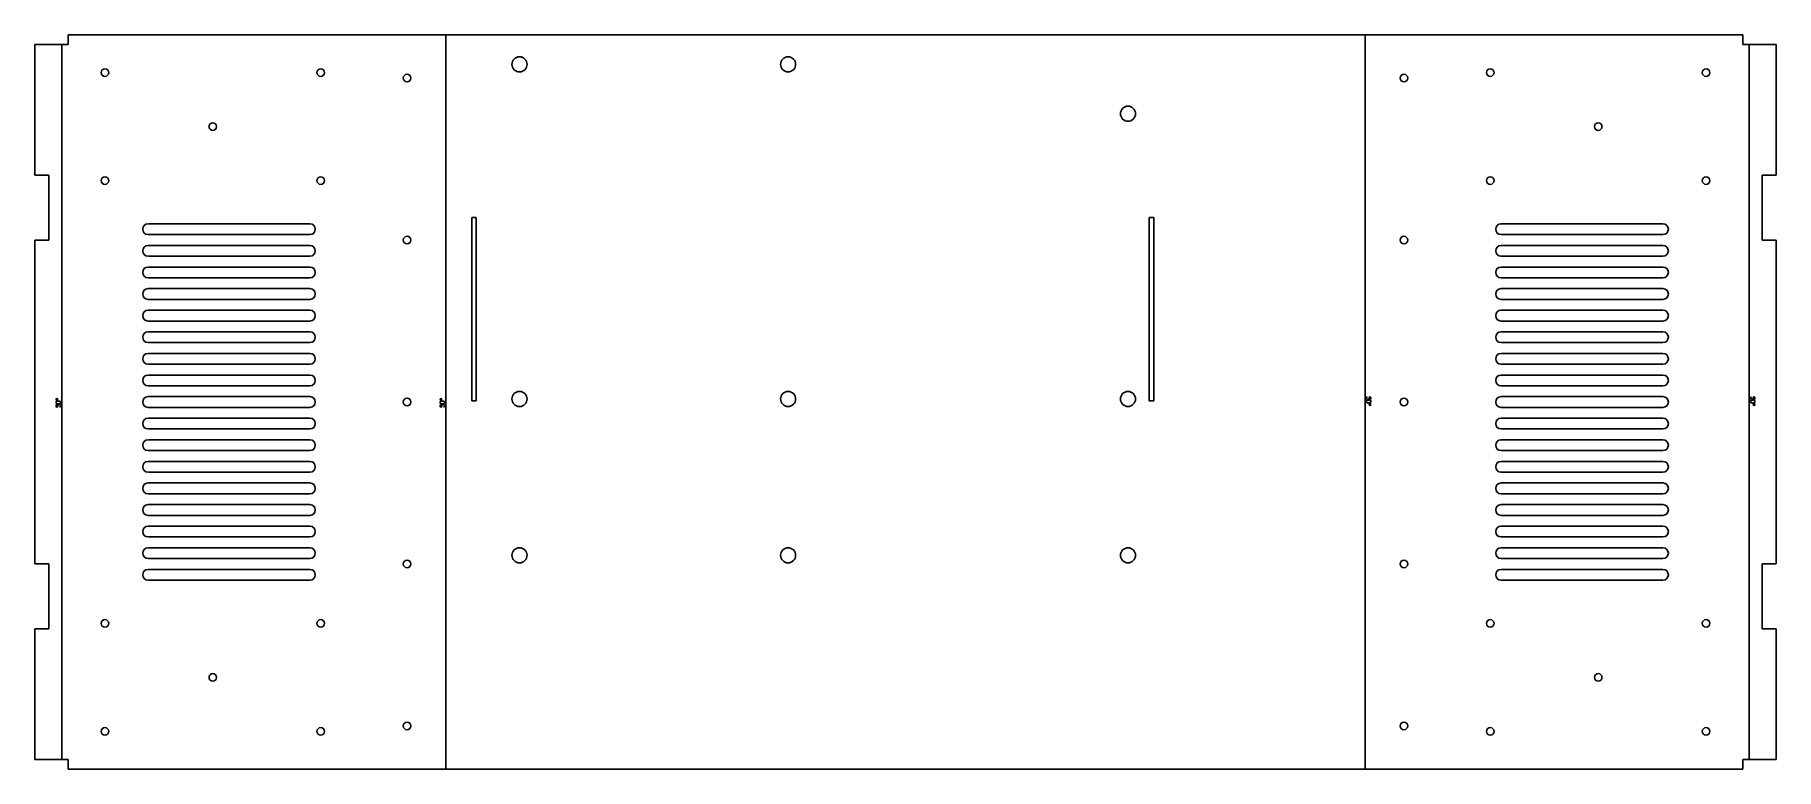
# Model space of a CAD drawing. Header units: millimetres. Extents: x 0 to 807, y 0 to 340.
import ezdxf

# ---------------------------------------------------------------- set-up
doc = ezdxf.new("R2010")
doc.units = ezdxf.units.MM
for name, color, linetype in [('Unfold001_Sketch', 7, 'CONTINUOUS'), ('Unfold001_Sketch_Bend_Labels', 7, 'CONTINUOUS'), ('Unfold001_Sketch_Bends', 7, 'CONTINUOUS'), ('Unfold001_Sketch_Holes', 7, 'CONTINUOUS'), ('Unfold001_Sketch_Internal', 7, 'CONTINUOUS')]:
    doc.layers.add(name, color=color, linetype=linetype)

msp = doc.modelspace()

# ---------------------------------------------------------------- linework, layer by layer
at = {"layer": 'Unfold001_Sketch'}
for p, q in [((187.47, 340), (15.47, 340)), ((15.47, 340), (15.47, 335.5)), ((193.44, 340), (187.47, 340)), ((613.44, 340), (193.44, 340)), ((619.41, 340), (613.44, 340)), ((791.41, 340), (619.41, 340)), ((791.41, 335.5), (791.41, 340)), ((9.5, 335.5), (0, 335.5)), ((0, 335.5), (0, 275)), ((15.47, 335.5), (9.5, 335.5)), ((797.38, 335.5), (791.41, 335.5)), ((806.88, 335.5), (797.38, 335.5)), ((806.88, 275), (806.88, 335.5)), ((0, 275), (6.5, 275)), ((6.5, 275), (6.5, 245)), ((800.38, 245), (800.38, 275)), ((800.38, 275), (806.88, 275)), ((6.5, 245), (0, 245)), ((0, 245), (0, 95)), ((806.88, 245), (800.38, 245)), ((806.88, 95), (806.88, 245)), ((0, 95), (6.5, 95)), ((6.5, 95), (6.5, 65)), ((800.38, 65), (800.38, 95)), ((800.38, 95), (806.88, 95)), ((6.5, 65), (0, 65)), ((0, 65), (0, 4.5)), ((806.88, 65), (800.38, 65)), ((806.88, 4.5), (806.88, 65)), ((0, 4.5), (9.5, 4.5)), ((9.5, 4.5), (15.47, 4.5)), ((15.47, 4.5), (15.47, 0)), ((15.47, 0), (187.47, 0)), ((187.47, 0), (193.44, 0)), ((193.44, 0), (613.44, 0)), ((613.44, 0), (619.41, 0)), ((619.41, 0), (791.41, 0)), ((791.41, 0), (791.41, 4.5)), ((791.41, 4.5), (797.38, 4.5)), ((797.38, 4.5), (806.88, 4.5))]:
    msp.add_line(p, q, dxfattribs=at)
at = {"layer": 'Unfold001_Sketch_Bend_Labels'}
for p, q in [((9.82, 169.6), (9.82, 170)), ((10.22, 170.4), (11.42, 170.4)), ((11.82, 170), (11.82, 169.6)), ((187.79, 169.6), (187.79, 170)), ((188.19, 170.4), (189.39, 170.4)), ((189.79, 170), (189.79, 169.6)), ((617.09, 171.6), (617.09, 172)), ((617.09, 170), (617.09, 170.4)), ((618.69, 171.2), (617.49, 171.2)), ((617.49, 170.8), (618.69, 170.8)), ((618.69, 169.6), (617.49, 169.6)), ((618.29, 171.2), (618.29, 172)), ((619.09, 172), (619.09, 171.6)), ((619.09, 170.4), (619.09, 170)), ((795.06, 171.6), (795.06, 172)), ((795.06, 170), (795.06, 170.4)), ((796.66, 171.2), (795.46, 171.2)), ((795.46, 170.8), (796.66, 170.8)), ((796.66, 169.6), (795.46, 169.6)), ((796.26, 171.2), (796.26, 172)), ((797.06, 172), (797.06, 171.6)), ((797.06, 170.4), (797.06, 170)), ((9.82, 168), (9.82, 168.4)), ((11.42, 169.2), (10.22, 169.2)), ((10.22, 168.8), (11.42, 168.8)), ((10.62, 168.8), (10.62, 168)), ((11.82, 168.4), (11.82, 168)), ((187.79, 168), (187.79, 168.4)), ((189.39, 169.2), (188.19, 169.2)), ((188.19, 168.8), (189.39, 168.8)), ((188.59, 168.8), (188.59, 168)), ((189.79, 168.4), (189.79, 168))]:
    msp.add_line(p, q, dxfattribs=at)
for centre in [(10.22, 171.2), (188.19, 171.2), (618.69, 168.8), (796.66, 168.8)]:
    msp.add_circle(centre, 0.4, dxfattribs=at)
for centre, start, end in [((10.22, 170), 90, -180), ((10.22, 169.6), 180, -90), ((11.42, 170), 0, 90), ((11.42, 169.6), -90, 0), ((188.19, 170), 90, -180), ((188.19, 169.6), 180, -90), ((189.39, 170), 0, 90), ((189.39, 169.6), -90, 0), ((617.49, 172), 90, 180), ((617.49, 171.6), -180, -90), ((617.49, 170.4), 90, 180), ((617.49, 170), -180, -90), ((618.69, 172), 0, 180), ((618.69, 171.6), -90, 0), ((618.69, 170.4), 0, 90), ((618.69, 170), -90, 0), ((795.46, 172), 90, 180), ((795.46, 171.6), -180, -90), ((795.46, 170.4), 90, 180), ((795.46, 170), 180, -90), ((796.66, 172), 0, -180), ((796.66, 171.6), -90, 0), ((796.66, 170.4), 0, 90), ((796.66, 170), -90, 0), ((10.22, 168.4), 90, 180), ((10.22, 168), 180, 0), ((11.42, 168.4), 0, 90), ((11.42, 168), -90, 0), ((188.19, 168.4), 90, 180), ((188.19, 168), -180, 0), ((189.39, 168.4), 0, 90), ((189.39, 168), -90, 0)]:
    msp.add_arc(centre, 0.4, start, end, dxfattribs=at)
at = {"layer": 'Unfold001_Sketch_Bends'}
for p, q in [((190.45, 340), (190.45, 0)), ((616.42, 0), (616.42, 340)), ((12.48, 335.5), (12.48, 4.5)), ((794.39, 4.5), (794.39, 335.5))]:
    msp.add_line(p, q, dxfattribs=at)
at = {"layer": 'Unfold001_Sketch_Holes'}
for centre, radius in [((32.47, 322.5), 1.75), ((132.47, 322.5), 1.75), ((224.58, 326.34), 3.5), ((349.04, 326.34), 3.5), ((674.41, 322.5), 1.75), ((774.41, 322.5), 1.75), ((172.47, 320), 1.75), ((634.41, 320), 1.75), ((506.52, 303.48), 3.5), ((82.47, 297.5), 1.75), ((724.41, 297.5), 1.75), ((32.47, 272.5), 1.75), ((132.47, 272.5), 1.75), ((674.41, 272.5), 1.75), ((774.41, 272.5), 1.75), ((172.47, 245), 1.75), ((634.41, 245), 1.75), ((172.47, 170), 1.75), ((224.58, 171.4), 3.5), ((349.04, 171.4), 3.5), ((506.52, 171.4), 3.5), ((634.41, 170), 1.75), ((224.58, 99.01), 3.5), ((349.04, 99.01), 3.5), ((506.52, 99.01), 3.5), ((172.47, 95), 1.75), ((634.41, 95), 1.75), ((32.47, 67.5), 1.75), ((132.47, 67.5), 1.75), ((674.41, 67.5), 1.75), ((774.41, 67.5), 1.75), ((82.47, 42.5), 1.75), ((724.41, 42.5), 1.75), ((32.47, 17.5), 1.75), ((132.47, 17.5), 1.75), ((172.47, 20), 1.75), ((634.41, 20), 1.75), ((674.41, 17.5), 1.75), ((774.41, 17.5), 1.75)]:
    msp.add_circle(centre, radius, dxfattribs=at)
at = {"layer": 'Unfold001_Sketch_Internal'}
for p, q in [((127.47, 252.5), (52.47, 252.5)), ((202.47, 170.5), (202.47, 255.5)), ((202.47, 255.5), (204.57, 255.5)), ((204.57, 255.5), (204.57, 170.5)), ((518.47, 255.5), (516.37, 255.5)), ((516.37, 255.5), (516.37, 170.5)), ((518.47, 170.5), (518.47, 255.5)), ((754.41, 252.5), (679.41, 252.5)), ((52.47, 247.5), (127.47, 247.5)), ((127.47, 242.5), (52.47, 242.5)), ((679.41, 247.5), (754.41, 247.5)), ((754.41, 242.5), (679.41, 242.5)), ((52.47, 237.5), (127.47, 237.5)), ((679.41, 237.5), (754.41, 237.5)), ((127.47, 232.5), (52.47, 232.5)), ((52.47, 227.5), (127.47, 227.5)), ((754.41, 232.5), (679.41, 232.5)), ((679.41, 227.5), (754.41, 227.5)), ((127.47, 222.5), (52.47, 222.5)), ((754.41, 222.5), (679.41, 222.5)), ((52.47, 217.5), (127.47, 217.5)), ((127.47, 212.5), (52.47, 212.5)), ((679.41, 217.5), (754.41, 217.5)), ((754.41, 212.5), (679.41, 212.5)), ((52.47, 207.5), (127.47, 207.5)), ((127.47, 202.5), (52.47, 202.5)), ((679.41, 207.5), (754.41, 207.5)), ((754.41, 202.5), (679.41, 202.5)), ((52.47, 197.5), (127.47, 197.5)), ((679.41, 197.5), (754.41, 197.5)), ((127.47, 192.5), (52.47, 192.5)), ((52.47, 187.5), (127.47, 187.5)), ((754.41, 192.5), (679.41, 192.5)), ((679.41, 187.5), (754.41, 187.5)), ((127.47, 182.5), (52.47, 182.5)), ((754.41, 182.5), (679.41, 182.5)), ((52.47, 177.5), (127.47, 177.5)), ((127.47, 172.5), (52.47, 172.5)), ((204.57, 170.5), (202.47, 170.5)), ((516.37, 170.5), (518.47, 170.5)), ((679.41, 177.5), (754.41, 177.5)), ((754.41, 172.5), (679.41, 172.5)), ((52.47, 167.5), (127.47, 167.5)), ((127.47, 162.5), (52.47, 162.5)), ((679.41, 167.5), (754.41, 167.5)), ((754.41, 162.5), (679.41, 162.5)), ((52.47, 157.5), (127.47, 157.5)), ((679.41, 157.5), (754.41, 157.5)), ((127.47, 152.5), (52.47, 152.5)), ((52.47, 147.5), (127.47, 147.5)), ((754.41, 152.5), (679.41, 152.5)), ((679.41, 147.5), (754.41, 147.5)), ((127.47, 142.5), (52.47, 142.5)), ((52.47, 137.5), (127.47, 137.5)), ((754.41, 142.5), (679.41, 142.5)), ((679.41, 137.5), (754.41, 137.5)), ((127.47, 132.5), (52.47, 132.5)), ((754.41, 132.5), (679.41, 132.5)), ((52.47, 127.5), (127.47, 127.5)), ((127.47, 122.5), (52.47, 122.5)), ((679.41, 127.5), (754.41, 127.5)), ((754.41, 122.5), (679.41, 122.5)), ((52.47, 117.5), (127.47, 117.5)), ((679.41, 117.5), (754.41, 117.5)), ((127.47, 112.5), (52.47, 112.5)), ((52.47, 107.5), (127.47, 107.5)), ((754.41, 112.5), (679.41, 112.5)), ((679.41, 107.5), (754.41, 107.5)), ((127.47, 102.5), (52.47, 102.5)), ((52.47, 97.5), (127.47, 97.5)), ((754.41, 102.5), (679.41, 102.5)), ((679.41, 97.5), (754.41, 97.5)), ((127.47, 92.5), (52.47, 92.5)), ((754.41, 92.5), (679.41, 92.5)), ((52.47, 87.5), (127.47, 87.5)), ((679.41, 87.5), (754.41, 87.5))]:
    msp.add_line(p, q, dxfattribs=at)
for centre, start, end in [((52.47, 250), 90, -90), ((127.47, 250), -90, 90), ((679.41, 250), 90, -90), ((754.41, 250), -90, 90), ((52.47, 240), 90, -90), ((127.47, 240), -90, 90), ((679.41, 240), 90, -90), ((754.41, 240), -90, 90), ((52.47, 230), 90, -90), ((127.47, 230), -90, 90), ((679.41, 230), 90, -90), ((754.41, 230), -90, 90), ((52.47, 220), 90, -90), ((127.47, 220), -90, 90), ((679.41, 220), 90, -90), ((754.41, 220), -90, 90), ((52.47, 210), 90, -90), ((127.47, 210), -90, 90), ((679.41, 210), 90, -90), ((754.41, 210), -90, 90), ((52.47, 200), 90, -90), ((127.47, 200), -90, 90), ((679.41, 200), 90, -90), ((754.41, 200), -90, 90), ((52.47, 190), 90, -90), ((127.47, 190), -90, 90), ((679.41, 190), 90, -90), ((754.41, 190), -90, 90), ((52.47, 180), 90, -90), ((127.47, 180), -90, 90), ((679.41, 180), 90, -90), ((754.41, 180), -90, 90), ((52.47, 170), 90, -90), ((127.47, 170), -90, 90), ((679.41, 170), 90, -90), ((754.41, 170), -90, 90), ((52.47, 160), 90, -90), ((127.47, 160), -90, 90), ((679.41, 160), 90, -90), ((754.41, 160), -90, 90), ((52.47, 150), 90, -90), ((127.47, 150), -90, 90), ((679.41, 150), 90, -90), ((754.41, 150), -90, 90), ((52.47, 140), 90, -90), ((127.47, 140), -90, 90), ((679.41, 140), 90, -90), ((754.41, 140), -90, 90), ((52.47, 130), 90, -90), ((127.47, 130), -90, 90), ((679.41, 130), 90, -90), ((754.41, 130), -90, 90), ((52.47, 120), 90, -90), ((127.47, 120), -90, 90), ((679.41, 120), 90, -90), ((754.41, 120), -90, 90), ((52.47, 110), 90, -90), ((127.47, 110), -90, 90), ((679.41, 110), 90, -90), ((754.41, 110), -90, 90), ((52.47, 100), 90, -90), ((127.47, 100), -90, 90), ((679.41, 100), 90, -90), ((754.41, 100), -90, 90), ((52.47, 90), 90, -90), ((127.47, 90), -90, 90), ((679.41, 90), 90, -90), ((754.41, 90), -90, 90)]:
    msp.add_arc(centre, 2.5, start, end, dxfattribs=at)

doc.saveas('drawing.dxf')
